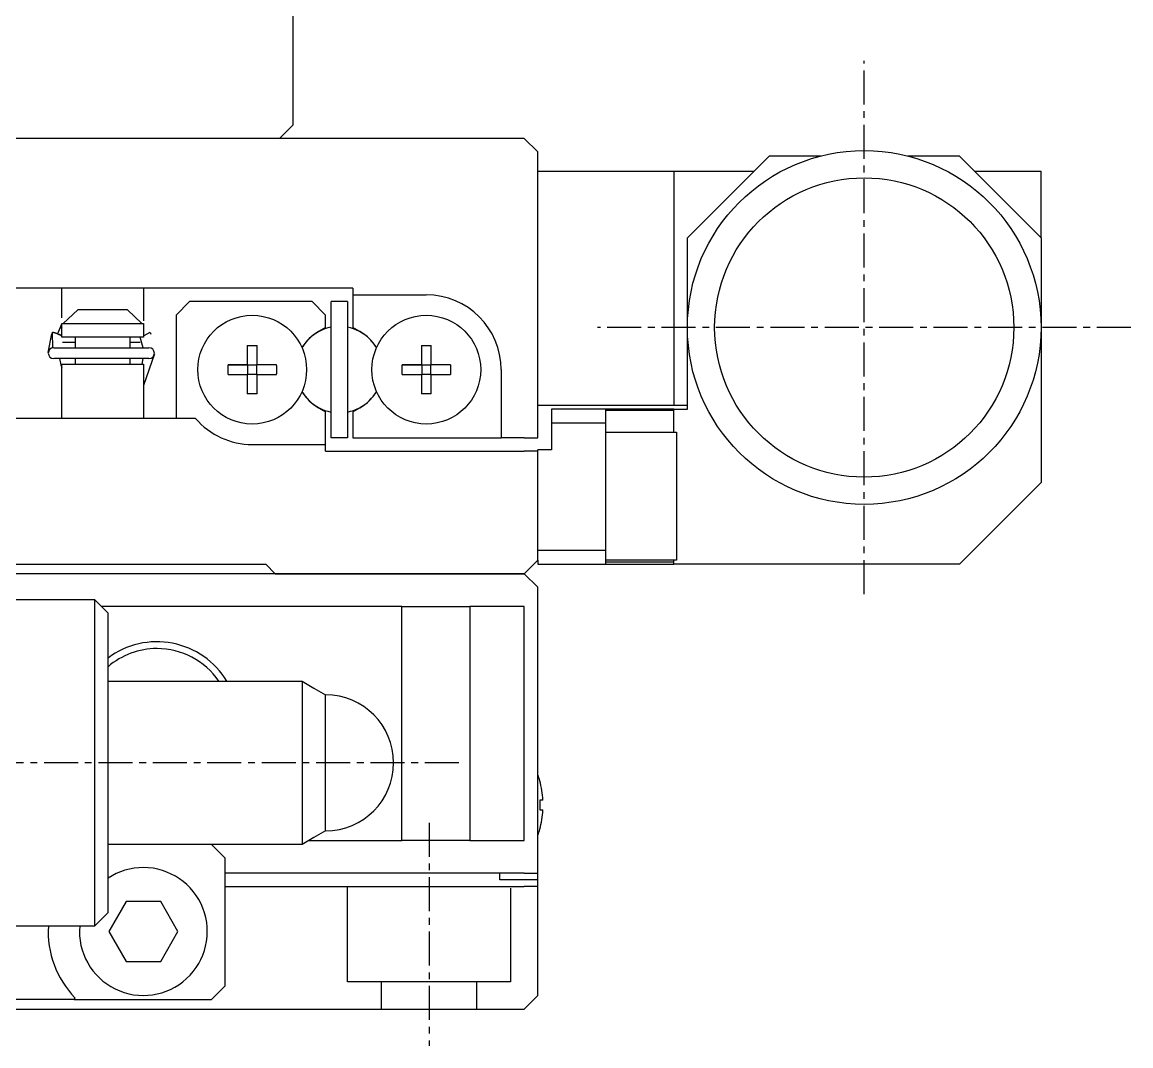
# Model space of a CAD drawing. Extents: x 253 to 454, y 43 to 262.
# Drawn here: x 296.66 to 337.41, y 90.99 to 128.61 of the extents above; entities that cross this region are included whole.
import ezdxf

# ---------------------------------------------------------------- set-up
doc = ezdxf.new("R2010")
doc.units = 0
doc.linetypes.add('CENTER', pattern=[2, 1.25, -0.25, 0.25, -0.25])
doc.layers.get('0').update_dxf_attribs({"linetype": 'CONTINUOUS'})
doc.layers.add('CENTER', color=1, linetype='CENTER')

msp = doc.modelspace()

# ---------------------------------------------------------------- linework, layer by layer
for p, q in [((306.612, 124.843), (306.612, 158.843)), ((306.112, 124.343), (306.612, 124.843))]:
    msp.add_line(p, q)
at = {"color": 7, "linetype": 'CONTINUOUS'}
for p, q in [((298.312, 124.343), (290.312, 124.343)), ((315.112, 124.343), (298.312, 124.343)), ((315.612, 123.843), (315.112, 124.343)), ((315.612, 113.343), (315.612, 123.843)), ((321.112, 120.693), (324.112, 123.693)), ((326.012, 123.693), (324.112, 123.693)), ((331.112, 123.693), (329.212, 123.693)), ((331.112, 123.693), (334.112, 120.693)), ((315.612, 123.143), (320.612, 123.143)), ((320.612, 123.143), (323.562, 123.143)), ((320.612, 123.143), (320.612, 114.543)), ((331.662, 123.143), (334.112, 123.143)), ((334.112, 120.693), (334.112, 123.143)), ((321.112, 117.393), (321.112, 120.693)), ((334.112, 120.693), (334.112, 117.393)), ((300.912, 118.843), (292.912, 118.843)), ((298.112, 117.747), (298.112, 118.843)), ((308.812, 118.843), (300.912, 118.843)), ((301.112, 118.843), (301.112, 117.634)), ((308.812, 118.843), (308.812, 118.593)), ((302.312, 117.843), (302.812, 118.343)), ((307.312, 118.343), (302.812, 118.343)), ((307.312, 118.343), (307.812, 117.843)), ((308.612, 118.343), (308.012, 118.343)), ((308.012, 113.343), (308.012, 118.343)), ((308.612, 118.343), (308.612, 113.343)), ((308.812, 118.593), (311.512, 118.593)), ((308.812, 118.593), (308.812, 117.393)), ((298.696, 118.043), (298.167, 117.543)), ((300.529, 118.043), (298.696, 118.043)), ((301.058, 117.543), (300.529, 118.043)), ((302.312, 117.843), (302.312, 114.043)), ((307.812, 117.393), (307.812, 117.843)), ((297.98, 117.199), (298.112, 117.53)), ((298.112, 117.388), (298.073, 117.34)), ((298.112, 117.747), (298.112, 117.747)), ((298.112, 117.543), (298.167, 117.543)), ((298.112, 117.043), (298.112, 117.543)), ((298.167, 117.543), (301.058, 117.543)), ((301.058, 117.543), (301.112, 117.543)), ((301.112, 117.543), (301.112, 117.043)), ((307.812, 117.393), (307.552, 117.243)), ((309.072, 117.243), (308.812, 117.393)), ((321.112, 114.393), (321.112, 117.393)), ((334.112, 117.393), (334.112, 111.693)), ((297.617, 116.477), (297.75, 117.156)), ((297.783, 116.646), (297.771, 117.213)), ((297.778, 117.217), (297.777, 117.223)), ((297.777, 117.223), (297.959, 117.175)), ((297.959, 117.175), (298.01, 117.153)), ((298.01, 117.153), (298.112, 117.096)), ((301.112, 117.043), (298.112, 117.043)), ((298.612, 116.649), (298.612, 117.043)), ((300.612, 117.043), (300.612, 116.649)), ((301.104, 116.649), (300.998, 117.043)), ((301.112, 117.089), (301.144, 117.1)), ((301.144, 117.1), (301.355, 117.215)), ((301.345, 117.205), (301.36, 117.211)), ((301.36, 117.213), (301.383, 117.149)), ((297.815, 116.649), (301.315, 116.649)), ((298.612, 116.843), (298.134, 116.843)), ((300.997, 116.843), (300.612, 116.843)), ((304.932, 116.729), (304.932, 116.023)), ((305.292, 116.023), (305.292, 116.729)), ((311.332, 116.729), (311.332, 116.023)), ((311.692, 116.023), (311.692, 116.729)), ((301.315, 116.249), (297.815, 116.249)), ((298.027, 116.249), (298.075, 116.019)), ((298.612, 116.043), (298.612, 116.249)), ((300.612, 116.249), (300.612, 116.043)), ((301.062, 116.043), (301.104, 116.249)), ((301.514, 116.422), (301.113, 115.265)), ((298.075, 116.019), (298.112, 115.908)), ((298.112, 116.043), (301.112, 116.043)), ((298.112, 114.043), (298.112, 116.043)), ((301.112, 116.043), (301.112, 114.043)), ((304.932, 116.023), (304.226, 116.023)), ((304.226, 116.023), (304.932, 116.023)), ((304.943, 116.012), (304.932, 116.023)), ((304.943, 116.012), (304.943, 115.673)), ((305.282, 116.012), (304.943, 116.012)), ((305.282, 116.012), (305.292, 116.023)), ((305.282, 115.673), (305.282, 116.012)), ((305.999, 116.023), (305.292, 116.023)), ((305.999, 116.023), (305.292, 116.023)), ((311.332, 116.023), (310.626, 116.023)), ((310.626, 116.023), (311.332, 116.023)), ((311.343, 116.012), (311.332, 116.023)), ((311.343, 116.012), (311.343, 115.673)), ((311.682, 116.012), (311.343, 116.012)), ((311.682, 116.012), (311.692, 116.023)), ((311.682, 115.673), (311.682, 116.012)), ((312.399, 116.023), (311.692, 116.023)), ((312.399, 116.023), (311.692, 116.023)), ((314.262, 115.843), (314.262, 113.343)), ((304.226, 115.663), (304.932, 115.663)), ((304.943, 115.673), (304.932, 115.663)), ((304.932, 115.663), (304.932, 114.956)), ((304.943, 115.673), (305.282, 115.673)), ((305.282, 115.673), (305.292, 115.663)), ((305.292, 115.663), (305.999, 115.663)), ((305.292, 114.956), (305.292, 115.663)), ((310.626, 115.663), (311.332, 115.663)), ((311.343, 115.673), (311.332, 115.663)), ((311.332, 115.663), (311.332, 114.956)), ((311.343, 115.673), (311.682, 115.673)), ((311.682, 115.673), (311.692, 115.663)), ((311.692, 115.663), (312.399, 115.663)), ((311.692, 114.956), (311.692, 115.663)), ((315.612, 114.543), (320.612, 114.543)), ((320.612, 114.543), (321.112, 114.543)), ((307.552, 114.442), (307.812, 114.292)), ((307.812, 113.093), (307.812, 114.292)), ((308.812, 114.292), (309.072, 114.442)), ((308.812, 114.292), (308.812, 113.343)), ((318.112, 114.393), (316.112, 114.393)), ((316.112, 114.393), (316.112, 113.893)), ((318.112, 113.893), (318.112, 114.393)), ((320.612, 114.393), (318.112, 114.393)), ((318.112, 114.352), (320.612, 114.352)), ((320.612, 114.352), (320.612, 114.393)), ((320.612, 114.393), (321.112, 114.393)), ((320.612, 113.543), (320.612, 114.352)), ((303.033, 114.043), (288.191, 114.043)), ((316.112, 113.893), (318.112, 113.893)), ((316.112, 113.893), (316.112, 112.893)), ((318.112, 109.193), (318.112, 113.893)), ((308.612, 113.343), (308.012, 113.343)), ((308.812, 113.343), (314.262, 113.343)), ((315.112, 113.343), (314.262, 113.343)), ((315.112, 113.343), (315.612, 113.343)), ((318.112, 113.543), (320.712, 113.543)), ((320.712, 113.543), (320.712, 108.843)), ((305.112, 113.093), (307.812, 113.093)), ((307.812, 112.843), (307.812, 113.093)), ((307.812, 112.843), (315.112, 112.843)), ((315.612, 112.843), (315.112, 112.843)), ((316.112, 112.893), (315.612, 112.893)), ((315.612, 112.843), (315.612, 112.893)), ((315.612, 108.843), (315.612, 112.843)), ((334.112, 111.693), (331.112, 108.693)), ((315.362, 108.593), (315.612, 108.843)), ((318.112, 109.193), (315.612, 109.193)), ((315.612, 108.843), (315.612, 108.693)), ((318.112, 108.693), (318.112, 109.193)), ((320.712, 108.843), (318.112, 108.843)), ((320.612, 108.762), (320.612, 108.843)), ((285.612, 108.693), (305.612, 108.693)), ((305.962, 108.343), (305.612, 108.693)), ((315.112, 108.343), (315.362, 108.593)), ((315.612, 108.693), (318.112, 108.693)), ((320.612, 108.762), (318.112, 108.762)), ((318.112, 108.693), (320.612, 108.693)), ((320.612, 108.693), (320.612, 108.762)), ((331.112, 108.693), (320.612, 108.693)), ((305.962, 108.343), (294.112, 108.343)), ((305.962, 108.343), (310.112, 108.343)), ((310.112, 108.343), (305.962, 108.343)), ((310.112, 108.343), (310.312, 108.343)), ((310.312, 108.343), (310.112, 108.343)), ((310.312, 108.343), (315.112, 108.343)), ((315.112, 108.343), (310.312, 108.343)), ((315.112, 108.343), (315.612, 107.843)), ((315.612, 97.343), (315.612, 107.843)), ((295.812, 107.393), (299.312, 107.393)), ((299.312, 107.393), (299.812, 106.893)), ((299.312, 107.393), (299.312, 95.393)), ((310.612, 107.143), (299.562, 107.143)), ((299.812, 95.893), (299.812, 106.893)), ((310.612, 107.143), (313.112, 107.143)), ((310.612, 98.543), (310.612, 107.143)), ((313.112, 107.143), (313.112, 98.543)), ((315.112, 107.143), (313.112, 107.143)), ((315.112, 98.543), (315.112, 107.143)), ((299.812, 104.393), (306.946, 104.393)), ((306.946, 104.393), (307.379, 104.143)), ((306.946, 104.393), (306.946, 101.365)), ((307.379, 104.143), (307.812, 103.893)), ((307.812, 101.37), (307.812, 103.893)), ((306.946, 101.365), (306.946, 98.393)), ((307.812, 98.893), (307.812, 101.37)), ((315.687, 100.731), (315.682, 100.729)), ((315.802, 100.023), (315.682, 100.023)), ((315.682, 99.663), (315.802, 99.663)), ((307.379, 98.643), (306.946, 98.393)), ((307.812, 98.893), (307.379, 98.643)), ((315.682, 98.956), (315.687, 98.954)), ((303.612, 98.393), (299.812, 98.393)), ((306.946, 98.393), (299.812, 98.393)), ((303.612, 98.393), (304.112, 97.893)), ((307.206, 98.543), (310.612, 98.543)), ((313.112, 98.543), (310.612, 98.543)), ((313.112, 98.543), (315.112, 98.543)), ((304.112, 93.193), (304.112, 97.893)), ((315.112, 97.343), (304.112, 97.343)), ((314.212, 97.093), (314.212, 97.343)), ((315.612, 97.093), (314.212, 97.093)), ((315.112, 97.343), (315.612, 97.343)), ((315.612, 97.093), (315.612, 97.343)), ((315.612, 96.843), (315.612, 97.093)), ((304.112, 96.843), (315.112, 96.843)), ((315.612, 96.843), (315.112, 96.843)), ((315.612, 96.643), (315.612, 96.843)), ((315.612, 92.843), (315.612, 96.643)), ((300.477, 96.293), (299.842, 95.193)), ((301.747, 96.293), (300.477, 96.293)), ((302.383, 95.193), (301.747, 96.293)), ((299.812, 95.893), (299.312, 95.393)), ((299.312, 95.393), (295.812, 95.393)), ((299.842, 95.193), (300.477, 94.093)), ((301.747, 94.093), (302.383, 95.193)), ((300.477, 94.093), (301.747, 94.093)), ((304.112, 93.193), (303.612, 92.693)), ((298.565, 92.693), (295.812, 92.693)), ((298.594, 92.762), (298.565, 92.693)), ((298.565, 92.693), (303.612, 92.693)), ((315.112, 92.343), (315.362, 92.593)), ((315.362, 92.593), (315.612, 92.843)), ((276.112, 92.343), (315.112, 92.343))]:
    msp.add_line(p, q, dxfattribs=at)
at = {"color": 3, "linetype": 'CONTINUOUS'}
for p, q in [((308.612, 93.343), (308.612, 96.843)), ((314.612, 96.792), (314.612, 93.343)), ((314.612, 93.343), (308.612, 93.343)), ((309.862, 92.343), (309.862, 93.343)), ((313.362, 93.343), (313.362, 92.343))]:
    msp.add_line(p, q, dxfattribs=at)
at = {"color": 7, "linetype": 'CONTINUOUS'}
for points in [[(297.77, 117.213, 0), (297.77, 117.213, 0), (297.77, 117.213, 0), (297.77, 117.213, 0), (297.77, 117.213, 0), (297.77, 117.213, 0), (297.77, 117.213, 0), (297.77, 117.213, 0), (297.77, 117.213, 0), (297.77, 117.213, 0), (297.77, 117.213, 0), (297.77, 117.213, 0), (297.77, 117.213, 0), (297.77, 117.213, 0), (297.77, 117.213, 0), (297.77, 117.213, 0), (297.77, 117.213, 0), (297.77, 117.213, 0), (297.77, 117.213, 0), (297.77, 117.213, 0), (297.772, 117.213, 0), (297.772, 117.213, 0), (297.772, 117.213, 0), (297.772, 117.213, 0), (297.772, 117.213, 0), (297.772, 117.213, 0), (297.772, 117.213, 0), (297.772, 117.213, 0), (297.772, 117.213, 0), (297.772, 117.213, 0), (297.772, 117.213, 0), (297.772, 117.213, 0), (297.772, 117.213, 0), (297.772, 117.213, 0), (297.772, 117.213, 0), (297.772, 117.213, 0), (297.772, 117.213, 0), (297.772, 117.213, 0), (297.772, 117.213, 0), (297.772, 117.213, 0), (297.772, 117.213, 0), (297.772, 117.213, 0), (297.772, 117.213, 0), (297.772, 117.213, 0), (297.772, 117.213, 0), (297.772, 117.213, 0), (297.772, 117.213, 0), (297.772, 117.213, 0), (297.772, 117.213, 0), (297.772, 117.213, 0), (297.772, 117.213, 0), (297.772, 117.213, 0), (297.772, 117.213, 0), (297.772, 117.213, 0), (297.772, 117.213, 0), (297.772, 117.213, 0), (297.772, 117.213, 0), (297.772, 117.213, 0), (297.772, 117.213, 0), (297.772, 117.213, 0), (297.772, 117.213, 0), (297.772, 117.213, 0), (297.772, 117.213, 0), (297.772, 117.213, 0), (297.772, 117.213, 0), (297.772, 117.213, 0), (297.772, 117.213, 0), (297.772, 117.213, 0), (297.772, 117.213, 0), (297.772, 117.213, 0), (297.772, 117.213, 0), (297.772, 117.213, 0), (297.772, 117.213, 0), (297.772, 117.213, 0), (297.772, 117.213, 0), (297.772, 117.213, 0), (297.772, 117.213, 0), (297.772, 117.213, 0), (297.772, 117.213, 0), (297.772, 117.213, 0), (297.772, 117.213, 0), (297.772, 117.213, 0), (297.772, 117.213, 0), (297.772, 117.213, 0), (297.772, 117.213, 0), (297.772, 117.213, 0), (297.772, 117.213, 0), (297.772, 117.213, 0), (297.772, 117.213, 0), (297.772, 117.213, 0), (297.772, 117.213, 0), (297.772, 117.213, 0), (297.772, 117.213, 0), (297.772, 117.213, 0), (297.772, 117.213, 0), (297.772, 117.213, 0), (297.772, 117.213, 0), (297.772, 117.213, 0), (297.772, 117.213, 0), (297.772, 117.213, 0), (297.772, 117.213, 0), (297.772, 117.213, 0), (297.772, 117.213, 0), (297.772, 117.213, 0), (297.772, 117.213, 0), (297.772, 117.213, 0), (297.772, 117.213, 0), (297.772, 117.213, 0), (297.772, 117.213, 0), (297.772, 117.213, 0), (297.772, 117.213, 0), (297.772, 117.213, 0), (297.772, 117.213, 0), (297.772, 117.213, 0), (297.772, 117.213, 0), (297.772, 117.213, 0), (297.772, 117.213, 0), (297.772, 117.213, 0), (297.772, 117.213, 0), (297.772, 117.213, 0), (297.772, 117.213, 0), (297.772, 117.213, 0), (297.772, 117.213, 0), (297.772, 117.213, 0), (297.772, 117.213, 0), (297.772, 117.213, 0), (297.772, 117.213, 0), (297.772, 117.213, 0), (297.772, 117.213, 0)], [(297.772, 117.213, 0), (297.772, 117.213, 0), (297.772, 117.213, 0), (297.772, 117.213, 0), (297.772, 117.213, 0), (297.772, 117.213, 0), (297.772, 117.213, 0), (297.772, 117.213, 0), (297.772, 117.213, 0), (297.772, 117.215, 0), (297.772, 117.215, 0), (297.772, 117.215, 0), (297.772, 117.215, 0), (297.772, 117.215, 0), (297.772, 117.215, 0), (297.772, 117.215, 0), (297.772, 117.215, 0), (297.772, 117.215, 0), (297.772, 117.215, 0), (297.772, 117.215, 0), (297.772, 117.215, 0), (297.772, 117.215, 0), (297.772, 117.215, 0), (297.772, 117.215, 0), (297.772, 117.215, 0), (297.772, 117.215, 0), (297.772, 117.215, 0), (297.772, 117.215, 0), (297.772, 117.215, 0), (297.772, 117.215, 0), (297.772, 117.215, 0), (297.772, 117.215, 0), (297.774, 117.215, 0), (297.774, 117.215, 0), (297.774, 117.215, 0), (297.774, 117.215, 0), (297.774, 117.215, 0), (297.774, 117.215, 0), (297.774, 117.215, 0), (297.774, 117.215, 0), (297.774, 117.215, 0), (297.774, 117.215, 0), (297.774, 117.215, 0), (297.774, 117.215, 0), (297.774, 117.215, 0), (297.774, 117.215, 0), (297.774, 117.215, 0), (297.774, 117.215, 0), (297.774, 117.215, 0), (297.774, 117.215, 0), (297.774, 117.215, 0), (297.774, 117.215, 0), (297.774, 117.215, 0), (297.774, 117.215, 0), (297.774, 117.215, 0), (297.774, 117.215, 0), (297.774, 117.215, 0), (297.774, 117.215, 0), (297.774, 117.215, 0), (297.774, 117.215, 0), (297.774, 117.215, 0), (297.774, 117.215, 0), (297.774, 117.215, 0), (297.774, 117.215, 0), (297.774, 117.215, 0), (297.774, 117.215, 0), (297.774, 117.215, 0), (297.774, 117.215, 0), (297.774, 117.215, 0), (297.774, 117.215, 0), (297.774, 117.215, 0), (297.774, 117.215, 0), (297.774, 117.215, 0), (297.774, 117.215, 0), (297.774, 117.215, 0), (297.774, 117.215, 0), (297.774, 117.215, 0), (297.774, 117.215, 0), (297.774, 117.215, 0), (297.774, 117.215, 0), (297.774, 117.215, 0), (297.774, 117.215, 0), (297.774, 117.215, 0), (297.776, 117.215, 0), (297.776, 117.215, 0), (297.776, 117.215, 0), (297.776, 117.215, 0), (297.776, 117.215, 0), (297.776, 117.215, 0), (297.776, 117.215, 0), (297.776, 117.215, 0), (297.776, 117.215, 0), (297.776, 117.215, 0), (297.776, 117.215, 0), (297.776, 117.215, 0), (297.776, 117.215, 0), (297.776, 117.215, 0), (297.776, 117.215, 0), (297.776, 117.215, 0), (297.776, 117.215, 0), (297.776, 117.215, 0), (297.776, 117.215, 0), (297.776, 117.215, 0), (297.776, 117.215, 0), (297.776, 117.215, 0), (297.776, 117.215, 0), (297.776, 117.215, 0), (297.776, 117.215, 0), (297.776, 117.215, 0), (297.776, 117.215, 0), (297.776, 117.215, 0), (297.776, 117.215, 0), (297.776, 117.215, 0), (297.776, 117.215, 0), (297.776, 117.215, 0), (297.776, 117.215, 0), (297.776, 117.215, 0), (297.776, 117.215, 0), (297.776, 117.215, 0), (297.776, 117.215, 0), (297.776, 117.215, 0), (297.776, 117.215, 0), (297.776, 117.215, 0), (297.776, 117.217, 0), (297.778, 117.217, 0), (297.778, 117.217, 0), (297.778, 117.217, 0), (297.778, 117.217, 0), (297.778, 117.217, 0)], [(297.778, 117.217, 0), (297.778, 117.217, 0), (297.778, 117.217, 0), (297.778, 117.217, 0), (297.78, 117.217, 0), (297.78, 117.217, 0), (297.78, 117.217, 0), (297.782, 117.217, 0), (297.782, 117.217, 0), (297.782, 117.217, 0), (297.784, 117.217, 0), (297.784, 117.217, 0), (297.784, 117.217, 0), (297.786, 117.217, 0), (297.786, 117.217, 0), (297.786, 117.217, 0), (297.788, 117.217, 0), (297.788, 117.217, 0), (297.79, 117.217, 0), (297.79, 117.217, 0), (297.79, 117.217, 0), (297.792, 117.217, 0), (297.792, 117.217, 0), (297.794, 117.217, 0), (297.794, 117.217, 0), (297.796, 117.215, 0), (297.796, 117.215, 0), (297.798, 117.215, 0), (297.798, 117.215, 0), (297.8, 117.215, 0), (297.8, 117.215, 0), (297.802, 117.215, 0), (297.802, 117.215, 0), (297.804, 117.215, 0), (297.804, 117.215, 0), (297.806, 117.215, 0), (297.806, 117.215, 0), (297.808, 117.215, 0), (297.808, 117.213, 0), (297.81, 117.213, 0), (297.812, 117.213, 0), (297.812, 117.213, 0), (297.814, 117.213, 0), (297.814, 117.213, 0), (297.816, 117.213, 0), (297.818, 117.213, 0), (297.818, 117.211, 0), (297.82, 117.211, 0), (297.822, 117.211, 0), (297.822, 117.211, 0), (297.824, 117.211, 0), (297.826, 117.211, 0), (297.826, 117.209, 0), (297.828, 117.209, 0), (297.83, 117.209, 0), (297.83, 117.209, 0), (297.832, 117.209, 0), (297.834, 117.209, 0), (297.834, 117.207, 0), (297.836, 117.207, 0), (297.838, 117.207, 0), (297.84, 117.207, 0), (297.84, 117.207, 0), (297.842, 117.205, 0), (297.844, 117.205, 0), (297.844, 117.205, 0), (297.846, 117.205, 0), (297.848, 117.205, 0), (297.85, 117.203, 0), (297.852, 117.203, 0), (297.852, 117.203, 0), (297.854, 117.203, 0), (297.856, 117.201, 0), (297.858, 117.201, 0), (297.858, 117.201, 0), (297.86, 117.201, 0), (297.862, 117.199, 0), (297.864, 117.199, 0), (297.866, 117.199, 0), (297.868, 117.199, 0), (297.868, 117.197, 0), (297.87, 117.197, 0), (297.872, 117.197, 0), (297.874, 117.197, 0), (297.876, 117.195, 0), (297.878, 117.195, 0), (297.878, 117.195, 0), (297.88, 117.193, 0), (297.882, 117.193, 0), (297.884, 117.193, 0), (297.886, 117.191, 0), (297.888, 117.191, 0), (297.89, 117.191, 0), (297.89, 117.191, 0), (297.892, 117.189, 0), (297.894, 117.189, 0), (297.896, 117.189, 0), (297.898, 117.187, 0), (297.9, 117.187, 0), (297.902, 117.187, 0), (297.904, 117.185, 0), (297.906, 117.185, 0), (297.908, 117.185, 0), (297.908, 117.183, 0), (297.91, 117.183, 0), (297.912, 117.183, 0), (297.914, 117.181, 0), (297.916, 117.181, 0), (297.918, 117.181, 0), (297.92, 117.179, 0), (297.922, 117.179, 0), (297.924, 117.179, 0), (297.926, 117.177, 0), (297.928, 117.177, 0), (297.93, 117.177, 0), (297.93, 117.175, 0), (297.932, 117.175, 0), (297.934, 117.173, 0), (297.936, 117.173, 0), (297.938, 117.173, 0), (297.94, 117.171, 0), (297.942, 117.171, 0), (297.944, 117.171, 0), (297.946, 117.169, 0), (297.948, 117.169, 0), (297.95, 117.167, 0), (297.952, 117.167, 0), (297.954, 117.167, 0), (297.956, 117.165, 0)], [(297.956, 117.165, 0), (297.956, 117.165, 0), (297.958, 117.165, 0), (297.96, 117.163, 0), (297.962, 117.163, 0), (297.962, 117.163, 0), (297.964, 117.161, 0), (297.966, 117.161, 0), (297.968, 117.161, 0), (297.968, 117.159, 0), (297.97, 117.159, 0), (297.972, 117.159, 0), (297.972, 117.159, 0), (297.974, 117.157, 0), (297.976, 117.157, 0), (297.978, 117.157, 0), (297.978, 117.155, 0), (297.98, 117.155, 0), (297.982, 117.155, 0), (297.984, 117.153, 0), (297.984, 117.153, 0), (297.986, 117.153, 0), (297.988, 117.151, 0), (297.988, 117.151, 0), (297.99, 117.151, 0), (297.992, 117.149, 0), (297.994, 117.149, 0), (297.994, 117.149, 0), (297.996, 117.147, 0), (297.998, 117.147, 0), (297.998, 117.147, 0), (298, 117.145, 0), (298.002, 117.145, 0), (298.004, 117.145, 0), (298.004, 117.143, 0), (298.006, 117.143, 0), (298.008, 117.143, 0), (298.008, 117.141, 0), (298.01, 117.141, 0), (298.012, 117.141, 0), (298.012, 117.139, 0), (298.014, 117.139, 0), (298.016, 117.139, 0), (298.018, 117.137, 0), (298.018, 117.137, 0), (298.02, 117.137, 0), (298.022, 117.135, 0), (298.022, 117.135, 0), (298.024, 117.135, 0), (298.026, 117.135, 0), (298.026, 117.133, 0), (298.028, 117.133, 0), (298.03, 117.133, 0), (298.03, 117.131, 0), (298.032, 117.131, 0), (298.034, 117.131, 0), (298.034, 117.129, 0), (298.036, 117.129, 0), (298.038, 117.129, 0), (298.038, 117.127, 0), (298.04, 117.127, 0), (298.042, 117.127, 0), (298.042, 117.125, 0), (298.044, 117.125, 0), (298.046, 117.125, 0), (298.046, 117.123, 0), (298.048, 117.123, 0), (298.048, 117.123, 0), (298.05, 117.121, 0), (298.052, 117.121, 0), (298.052, 117.121, 0), (298.054, 117.119, 0), (298.056, 117.119, 0), (298.056, 117.119, 0), (298.058, 117.117, 0), (298.058, 117.117, 0), (298.06, 117.117, 0), (298.062, 117.115, 0), (298.062, 117.115, 0), (298.064, 117.115, 0), (298.064, 117.113, 0), (298.066, 117.113, 0), (298.068, 117.113, 0), (298.068, 117.111, 0), (298.07, 117.111, 0), (298.07, 117.111, 0), (298.072, 117.109, 0), (298.072, 117.109, 0), (298.074, 117.109, 0), (298.076, 117.109, 0), (298.076, 117.107, 0), (298.078, 117.107, 0), (298.078, 117.107, 0), (298.08, 117.105, 0), (298.08, 117.105, 0), (298.082, 117.105, 0), (298.082, 117.103, 0), (298.084, 117.103, 0), (298.084, 117.103, 0), (298.086, 117.101, 0), (298.086, 117.101, 0), (298.088, 117.101, 0), (298.088, 117.101, 0), (298.09, 117.099, 0), (298.09, 117.099, 0), (298.092, 117.099, 0), (298.092, 117.097, 0), (298.094, 117.097, 0), (298.094, 117.097, 0), (298.096, 117.095, 0), (298.096, 117.095, 0), (298.098, 117.095, 0), (298.098, 117.095, 0), (298.1, 117.093, 0), (298.1, 117.093, 0), (298.102, 117.093, 0), (298.102, 117.091, 0), (298.104, 117.091, 0), (298.104, 117.091, 0), (298.104, 117.091, 0), (298.106, 117.089, 0), (298.106, 117.089, 0), (298.108, 117.089, 0), (298.108, 117.089, 0), (298.108, 117.087, 0), (298.11, 117.087, 0), (298.11, 117.087, 0), (298.112, 117.085, 0), (298.112, 117.085, 0)], [(304.932, 116.729, 0), (304.934, 116.729, 0), (304.938, 116.729, 0), (304.94, 116.729, 0), (304.944, 116.729, 0), (304.946, 116.729, 0), (304.948, 116.729, 0), (304.952, 116.729, 0), (304.954, 116.729, 0), (304.958, 116.729, 0), (304.96, 116.729, 0), (304.962, 116.729, 0), (304.966, 116.729, 0), (304.968, 116.729, 0), (304.972, 116.729, 0), (304.974, 116.729, 0), (304.978, 116.729, 0), (304.98, 116.729, 0), (304.982, 116.729, 0), (304.986, 116.729, 0), (304.988, 116.729, 0), (304.992, 116.729, 0), (304.994, 116.729, 0), (304.996, 116.729, 0), (305, 116.729, 0), (305.002, 116.729, 0), (305.006, 116.729, 0), (305.008, 116.729, 0), (305.01, 116.731, 0), (305.014, 116.731, 0), (305.016, 116.731, 0), (305.02, 116.731, 0), (305.022, 116.731, 0), (305.024, 116.731, 0), (305.028, 116.731, 0), (305.03, 116.731, 0), (305.034, 116.731, 0), (305.036, 116.731, 0), (305.038, 116.731, 0), (305.042, 116.731, 0), (305.044, 116.731, 0), (305.048, 116.731, 0), (305.05, 116.731, 0), (305.052, 116.731, 0), (305.056, 116.731, 0), (305.058, 116.731, 0), (305.062, 116.731, 0), (305.064, 116.731, 0), (305.068, 116.731, 0), (305.07, 116.731, 0), (305.072, 116.731, 0), (305.076, 116.731, 0), (305.078, 116.731, 0), (305.082, 116.731, 0), (305.084, 116.731, 0), (305.086, 116.731, 0), (305.09, 116.731, 0), (305.092, 116.731, 0), (305.096, 116.731, 0), (305.098, 116.731, 0), (305.1, 116.731, 0), (305.104, 116.731, 0), (305.106, 116.731, 0), (305.11, 116.731, 0), (305.112, 116.731, 0), (305.114, 116.731, 0), (305.118, 116.731, 0), (305.12, 116.731, 0), (305.124, 116.731, 0), (305.126, 116.731, 0), (305.128, 116.731, 0), (305.132, 116.731, 0), (305.134, 116.731, 0), (305.138, 116.731, 0), (305.14, 116.731, 0), (305.144, 116.731, 0), (305.146, 116.731, 0), (305.148, 116.731, 0), (305.152, 116.731, 0), (305.154, 116.731, 0), (305.158, 116.731, 0), (305.16, 116.731, 0), (305.162, 116.731, 0), (305.166, 116.731, 0), (305.168, 116.731, 0), (305.172, 116.731, 0), (305.174, 116.731, 0), (305.176, 116.731, 0), (305.18, 116.731, 0), (305.182, 116.731, 0), (305.186, 116.731, 0), (305.188, 116.731, 0), (305.19, 116.731, 0), (305.194, 116.731, 0), (305.196, 116.731, 0), (305.2, 116.731, 0), (305.202, 116.731, 0), (305.204, 116.731, 0), (305.208, 116.731, 0), (305.21, 116.731, 0), (305.214, 116.731, 0), (305.216, 116.729, 0), (305.218, 116.729, 0), (305.222, 116.729, 0), (305.224, 116.729, 0), (305.228, 116.729, 0), (305.23, 116.729, 0), (305.234, 116.729, 0), (305.236, 116.729, 0), (305.238, 116.729, 0), (305.242, 116.729, 0), (305.244, 116.729, 0), (305.248, 116.729, 0), (305.25, 116.729, 0), (305.252, 116.729, 0), (305.256, 116.729, 0), (305.258, 116.729, 0), (305.262, 116.729, 0), (305.264, 116.729, 0), (305.266, 116.729, 0), (305.27, 116.729, 0), (305.272, 116.729, 0), (305.276, 116.729, 0), (305.278, 116.729, 0), (305.28, 116.729, 0), (305.284, 116.729, 0), (305.286, 116.729, 0), (305.29, 116.729, 0), (305.292, 116.729, 0)], [(311.332, 116.729, 0), (311.334, 116.729, 0), (311.338, 116.729, 0), (311.34, 116.729, 0), (311.344, 116.729, 0), (311.346, 116.729, 0), (311.348, 116.729, 0), (311.352, 116.729, 0), (311.354, 116.729, 0), (311.358, 116.729, 0), (311.36, 116.729, 0), (311.362, 116.729, 0), (311.366, 116.729, 0), (311.368, 116.729, 0), (311.372, 116.729, 0), (311.374, 116.729, 0), (311.378, 116.729, 0), (311.38, 116.729, 0), (311.382, 116.729, 0), (311.386, 116.729, 0), (311.388, 116.729, 0), (311.392, 116.729, 0), (311.394, 116.729, 0), (311.396, 116.729, 0), (311.4, 116.729, 0), (311.402, 116.729, 0), (311.406, 116.729, 0), (311.408, 116.729, 0), (311.41, 116.731, 0), (311.414, 116.731, 0), (311.416, 116.731, 0), (311.42, 116.731, 0), (311.422, 116.731, 0), (311.424, 116.731, 0), (311.428, 116.731, 0), (311.43, 116.731, 0), (311.434, 116.731, 0), (311.436, 116.731, 0), (311.438, 116.731, 0), (311.442, 116.731, 0), (311.444, 116.731, 0), (311.448, 116.731, 0), (311.45, 116.731, 0), (311.452, 116.731, 0), (311.456, 116.731, 0), (311.458, 116.731, 0), (311.462, 116.731, 0), (311.464, 116.731, 0), (311.468, 116.731, 0), (311.47, 116.731, 0), (311.472, 116.731, 0), (311.476, 116.731, 0), (311.478, 116.731, 0), (311.482, 116.731, 0), (311.484, 116.731, 0), (311.486, 116.731, 0), (311.49, 116.731, 0), (311.492, 116.731, 0), (311.496, 116.731, 0), (311.498, 116.731, 0), (311.5, 116.731, 0), (311.504, 116.731, 0), (311.506, 116.731, 0), (311.51, 116.731, 0), (311.512, 116.731, 0), (311.514, 116.731, 0), (311.518, 116.731, 0), (311.52, 116.731, 0), (311.524, 116.731, 0), (311.526, 116.731, 0), (311.528, 116.731, 0), (311.532, 116.731, 0), (311.534, 116.731, 0), (311.538, 116.731, 0), (311.54, 116.731, 0), (311.544, 116.731, 0), (311.546, 116.731, 0), (311.548, 116.731, 0), (311.552, 116.731, 0), (311.554, 116.731, 0), (311.558, 116.731, 0), (311.56, 116.731, 0), (311.562, 116.731, 0), (311.566, 116.731, 0), (311.568, 116.731, 0), (311.572, 116.731, 0), (311.574, 116.731, 0), (311.576, 116.731, 0), (311.58, 116.731, 0), (311.582, 116.731, 0), (311.586, 116.731, 0), (311.588, 116.731, 0), (311.59, 116.731, 0), (311.594, 116.731, 0), (311.596, 116.731, 0), (311.6, 116.731, 0), (311.602, 116.731, 0), (311.604, 116.731, 0), (311.608, 116.731, 0), (311.61, 116.731, 0), (311.614, 116.731, 0), (311.616, 116.729, 0), (311.618, 116.729, 0), (311.622, 116.729, 0), (311.624, 116.729, 0), (311.628, 116.729, 0), (311.63, 116.729, 0), (311.634, 116.729, 0), (311.636, 116.729, 0), (311.638, 116.729, 0), (311.642, 116.729, 0), (311.644, 116.729, 0), (311.648, 116.729, 0), (311.65, 116.729, 0), (311.652, 116.729, 0), (311.656, 116.729, 0), (311.658, 116.729, 0), (311.662, 116.729, 0), (311.664, 116.729, 0), (311.666, 116.729, 0), (311.67, 116.729, 0), (311.672, 116.729, 0), (311.676, 116.729, 0), (311.678, 116.729, 0), (311.68, 116.729, 0), (311.684, 116.729, 0), (311.686, 116.729, 0), (311.69, 116.729, 0), (311.692, 116.729, 0)], [(304.226, 115.663, 0), (304.226, 115.665, 0), (304.226, 115.667, 0), (304.226, 115.671, 0), (304.226, 115.673, 0), (304.226, 115.677, 0), (304.226, 115.679, 0), (304.226, 115.681, 0), (304.226, 115.685, 0), (304.226, 115.687, 0), (304.226, 115.691, 0), (304.226, 115.693, 0), (304.224, 115.695, 0), (304.224, 115.699, 0), (304.224, 115.701, 0), (304.224, 115.705, 0), (304.224, 115.707, 0), (304.224, 115.709, 0), (304.224, 115.713, 0), (304.224, 115.715, 0), (304.224, 115.719, 0), (304.224, 115.721, 0), (304.224, 115.723, 0), (304.224, 115.727, 0), (304.224, 115.729, 0), (304.224, 115.733, 0), (304.224, 115.735, 0), (304.224, 115.739, 0), (304.224, 115.741, 0), (304.224, 115.743, 0), (304.224, 115.747, 0), (304.224, 115.749, 0), (304.224, 115.753, 0), (304.224, 115.755, 0), (304.224, 115.757, 0), (304.224, 115.761, 0), (304.224, 115.763, 0), (304.224, 115.767, 0), (304.224, 115.769, 0), (304.224, 115.771, 0), (304.224, 115.775, 0), (304.224, 115.777, 0), (304.224, 115.781, 0), (304.224, 115.783, 0), (304.224, 115.785, 0), (304.224, 115.789, 0), (304.224, 115.791, 0), (304.224, 115.795, 0), (304.224, 115.797, 0), (304.224, 115.799, 0), (304.224, 115.803, 0), (304.224, 115.805, 0), (304.224, 115.809, 0), (304.224, 115.811, 0), (304.224, 115.813, 0), (304.224, 115.817, 0), (304.224, 115.819, 0), (304.224, 115.823, 0), (304.224, 115.825, 0), (304.224, 115.829, 0), (304.224, 115.831, 0), (304.224, 115.833, 0), (304.224, 115.837, 0), (304.224, 115.839, 0), (304.224, 115.843, 0), (304.224, 115.845, 0), (304.224, 115.847, 0), (304.224, 115.851, 0), (304.224, 115.853, 0), (304.224, 115.857, 0), (304.224, 115.859, 0), (304.224, 115.861, 0), (304.224, 115.865, 0), (304.224, 115.867, 0), (304.224, 115.871, 0), (304.224, 115.873, 0), (304.224, 115.875, 0), (304.224, 115.879, 0), (304.224, 115.881, 0), (304.224, 115.885, 0), (304.224, 115.887, 0), (304.224, 115.889, 0), (304.224, 115.893, 0), (304.224, 115.895, 0), (304.224, 115.899, 0), (304.224, 115.901, 0), (304.224, 115.905, 0), (304.224, 115.907, 0), (304.224, 115.909, 0), (304.224, 115.913, 0), (304.224, 115.915, 0), (304.224, 115.919, 0), (304.224, 115.921, 0), (304.224, 115.923, 0), (304.224, 115.927, 0), (304.224, 115.929, 0), (304.224, 115.933, 0), (304.224, 115.935, 0), (304.224, 115.937, 0), (304.224, 115.941, 0), (304.224, 115.943, 0), (304.224, 115.947, 0), (304.224, 115.949, 0), (304.224, 115.951, 0), (304.224, 115.955, 0), (304.224, 115.957, 0), (304.224, 115.961, 0), (304.224, 115.963, 0), (304.224, 115.965, 0), (304.224, 115.969, 0), (304.224, 115.971, 0), (304.224, 115.975, 0), (304.224, 115.977, 0), (304.224, 115.979, 0), (304.224, 115.983, 0), (304.224, 115.985, 0), (304.224, 115.989, 0), (304.226, 115.991, 0), (304.226, 115.995, 0), (304.226, 115.997, 0), (304.226, 115.999, 0), (304.226, 116.003, 0), (304.226, 116.005, 0), (304.226, 116.009, 0), (304.226, 116.011, 0), (304.226, 116.013, 0), (304.226, 116.017, 0), (304.226, 116.019, 0), (304.226, 116.023, 0)], [(305.998, 116.023, 0), (305.998, 116.019, 0), (305.998, 116.017, 0), (305.998, 116.013, 0), (305.998, 116.011, 0), (305.998, 116.009, 0), (305.998, 116.005, 0), (305.998, 116.003, 0), (305.998, 115.999, 0), (306, 115.997, 0), (306, 115.995, 0), (306, 115.991, 0), (306, 115.989, 0), (306, 115.985, 0), (306, 115.983, 0), (306, 115.979, 0), (306, 115.977, 0), (306, 115.975, 0), (306, 115.971, 0), (306, 115.969, 0), (306, 115.965, 0), (306, 115.963, 0), (306, 115.961, 0), (306, 115.957, 0), (306, 115.955, 0), (306, 115.951, 0), (306, 115.949, 0), (306, 115.947, 0), (306, 115.943, 0), (306, 115.941, 0), (306, 115.937, 0), (306, 115.935, 0), (306, 115.933, 0), (306, 115.929, 0), (306, 115.927, 0), (306, 115.923, 0), (306, 115.921, 0), (306, 115.919, 0), (306, 115.915, 0), (306, 115.913, 0), (306, 115.909, 0), (306, 115.907, 0), (306, 115.905, 0), (306, 115.901, 0), (306, 115.899, 0), (306, 115.895, 0), (306, 115.893, 0), (306, 115.889, 0), (306, 115.887, 0), (306, 115.885, 0), (306, 115.881, 0), (306, 115.879, 0), (306, 115.875, 0), (306, 115.873, 0), (306, 115.871, 0), (306, 115.867, 0), (306, 115.865, 0), (306, 115.861, 0), (306, 115.859, 0), (306, 115.857, 0), (306, 115.853, 0), (306, 115.851, 0), (306, 115.847, 0), (306, 115.845, 0), (306, 115.843, 0), (306, 115.839, 0), (306, 115.837, 0), (306, 115.833, 0), (306, 115.831, 0), (306, 115.829, 0), (306, 115.825, 0), (306, 115.823, 0), (306, 115.819, 0), (306, 115.817, 0), (306, 115.813, 0), (306, 115.811, 0), (306, 115.809, 0), (306, 115.805, 0), (306, 115.803, 0), (306, 115.799, 0), (306, 115.797, 0), (306, 115.795, 0), (306, 115.791, 0), (306, 115.789, 0), (306, 115.785, 0), (306, 115.783, 0), (306, 115.781, 0), (306, 115.777, 0), (306, 115.775, 0), (306, 115.771, 0), (306, 115.769, 0), (306, 115.767, 0), (306, 115.763, 0), (306, 115.761, 0), (306, 115.757, 0), (306, 115.755, 0), (306, 115.753, 0), (306, 115.749, 0), (306, 115.747, 0), (306, 115.743, 0), (306, 115.741, 0), (306, 115.739, 0), (306, 115.735, 0), (306, 115.733, 0), (306, 115.729, 0), (306, 115.727, 0), (306, 115.723, 0), (306, 115.721, 0), (306, 115.719, 0), (306, 115.715, 0), (306, 115.713, 0), (306, 115.709, 0), (306, 115.707, 0), (306, 115.705, 0), (306, 115.701, 0), (306, 115.699, 0), (306, 115.695, 0), (306, 115.693, 0), (306, 115.691, 0), (306, 115.687, 0), (305.998, 115.685, 0), (305.998, 115.681, 0), (305.998, 115.679, 0), (305.998, 115.677, 0), (305.998, 115.673, 0), (305.998, 115.671, 0), (305.998, 115.667, 0), (305.998, 115.665, 0), (305.998, 115.663, 0)], [(310.626, 115.663, 0), (310.626, 115.665, 0), (310.626, 115.667, 0), (310.626, 115.671, 0), (310.626, 115.673, 0), (310.626, 115.677, 0), (310.626, 115.679, 0), (310.626, 115.681, 0), (310.626, 115.685, 0), (310.626, 115.687, 0), (310.626, 115.691, 0), (310.626, 115.693, 0), (310.624, 115.695, 0), (310.624, 115.699, 0), (310.624, 115.701, 0), (310.624, 115.705, 0), (310.624, 115.707, 0), (310.624, 115.709, 0), (310.624, 115.713, 0), (310.624, 115.715, 0), (310.624, 115.719, 0), (310.624, 115.721, 0), (310.624, 115.723, 0), (310.624, 115.727, 0), (310.624, 115.729, 0), (310.624, 115.733, 0), (310.624, 115.735, 0), (310.624, 115.739, 0), (310.624, 115.741, 0), (310.624, 115.743, 0), (310.624, 115.747, 0), (310.624, 115.749, 0), (310.624, 115.753, 0), (310.624, 115.755, 0), (310.624, 115.757, 0), (310.624, 115.761, 0), (310.624, 115.763, 0), (310.624, 115.767, 0), (310.624, 115.769, 0), (310.624, 115.771, 0), (310.624, 115.775, 0), (310.624, 115.777, 0), (310.624, 115.781, 0), (310.624, 115.783, 0), (310.624, 115.785, 0), (310.624, 115.789, 0), (310.624, 115.791, 0), (310.624, 115.795, 0), (310.624, 115.797, 0), (310.624, 115.799, 0), (310.624, 115.803, 0), (310.624, 115.805, 0), (310.624, 115.809, 0), (310.624, 115.811, 0), (310.624, 115.813, 0), (310.624, 115.817, 0), (310.624, 115.819, 0), (310.624, 115.823, 0), (310.624, 115.825, 0), (310.624, 115.829, 0), (310.624, 115.831, 0), (310.624, 115.833, 0), (310.624, 115.837, 0), (310.624, 115.839, 0), (310.624, 115.843, 0), (310.624, 115.845, 0), (310.624, 115.847, 0), (310.624, 115.851, 0), (310.624, 115.853, 0), (310.624, 115.857, 0), (310.624, 115.859, 0), (310.624, 115.861, 0), (310.624, 115.865, 0), (310.624, 115.867, 0), (310.624, 115.871, 0), (310.624, 115.873, 0), (310.624, 115.875, 0), (310.624, 115.879, 0), (310.624, 115.881, 0), (310.624, 115.885, 0), (310.624, 115.887, 0), (310.624, 115.889, 0), (310.624, 115.893, 0), (310.624, 115.895, 0), (310.624, 115.899, 0), (310.624, 115.901, 0), (310.624, 115.905, 0), (310.624, 115.907, 0), (310.624, 115.909, 0), (310.624, 115.913, 0), (310.624, 115.915, 0), (310.624, 115.919, 0), (310.624, 115.921, 0), (310.624, 115.923, 0), (310.624, 115.927, 0), (310.624, 115.929, 0), (310.624, 115.933, 0), (310.624, 115.935, 0), (310.624, 115.937, 0), (310.624, 115.941, 0), (310.624, 115.943, 0), (310.624, 115.947, 0), (310.624, 115.949, 0), (310.624, 115.951, 0), (310.624, 115.955, 0), (310.624, 115.957, 0), (310.624, 115.961, 0), (310.624, 115.963, 0), (310.624, 115.965, 0), (310.624, 115.969, 0), (310.624, 115.971, 0), (310.624, 115.975, 0), (310.624, 115.977, 0), (310.624, 115.979, 0), (310.624, 115.983, 0), (310.624, 115.985, 0), (310.624, 115.989, 0), (310.626, 115.991, 0), (310.626, 115.995, 0), (310.626, 115.997, 0), (310.626, 115.999, 0), (310.626, 116.003, 0), (310.626, 116.005, 0), (310.626, 116.009, 0), (310.626, 116.011, 0), (310.626, 116.013, 0), (310.626, 116.017, 0), (310.626, 116.019, 0), (310.626, 116.023, 0)], [(312.398, 116.023, 0), (312.398, 116.019, 0), (312.398, 116.017, 0), (312.398, 116.013, 0), (312.398, 116.011, 0), (312.398, 116.009, 0), (312.398, 116.005, 0), (312.398, 116.003, 0), (312.398, 115.999, 0), (312.4, 115.997, 0), (312.4, 115.995, 0), (312.4, 115.991, 0), (312.4, 115.989, 0), (312.4, 115.985, 0), (312.4, 115.983, 0), (312.4, 115.979, 0), (312.4, 115.977, 0), (312.4, 115.975, 0), (312.4, 115.971, 0), (312.4, 115.969, 0), (312.4, 115.965, 0), (312.4, 115.963, 0), (312.4, 115.961, 0), (312.4, 115.957, 0), (312.4, 115.955, 0), (312.4, 115.951, 0), (312.4, 115.949, 0), (312.4, 115.947, 0), (312.4, 115.943, 0), (312.4, 115.941, 0), (312.4, 115.937, 0), (312.4, 115.935, 0), (312.4, 115.933, 0), (312.4, 115.929, 0), (312.4, 115.927, 0), (312.4, 115.923, 0), (312.4, 115.921, 0), (312.4, 115.919, 0), (312.4, 115.915, 0), (312.4, 115.913, 0), (312.4, 115.909, 0), (312.4, 115.907, 0), (312.4, 115.905, 0), (312.4, 115.901, 0), (312.4, 115.899, 0), (312.4, 115.895, 0), (312.4, 115.893, 0), (312.4, 115.889, 0), (312.4, 115.887, 0), (312.4, 115.885, 0), (312.4, 115.881, 0), (312.4, 115.879, 0), (312.4, 115.875, 0), (312.4, 115.873, 0), (312.4, 115.871, 0), (312.4, 115.867, 0), (312.4, 115.865, 0), (312.4, 115.861, 0), (312.4, 115.859, 0), (312.4, 115.857, 0), (312.4, 115.853, 0), (312.4, 115.851, 0), (312.4, 115.847, 0), (312.4, 115.845, 0), (312.4, 115.843, 0), (312.4, 115.839, 0), (312.4, 115.837, 0), (312.4, 115.833, 0), (312.4, 115.831, 0), (312.4, 115.829, 0), (312.4, 115.825, 0), (312.4, 115.823, 0), (312.4, 115.819, 0), (312.4, 115.817, 0), (312.4, 115.813, 0), (312.4, 115.811, 0), (312.4, 115.809, 0), (312.4, 115.805, 0), (312.4, 115.803, 0), (312.4, 115.799, 0), (312.4, 115.797, 0), (312.4, 115.795, 0), (312.4, 115.791, 0), (312.4, 115.789, 0), (312.4, 115.785, 0), (312.4, 115.783, 0), (312.4, 115.781, 0), (312.4, 115.777, 0), (312.4, 115.775, 0), (312.4, 115.771, 0), (312.4, 115.769, 0), (312.4, 115.767, 0), (312.4, 115.763, 0), (312.4, 115.761, 0), (312.4, 115.757, 0), (312.4, 115.755, 0), (312.4, 115.753, 0), (312.4, 115.749, 0), (312.4, 115.747, 0), (312.4, 115.743, 0), (312.4, 115.741, 0), (312.4, 115.739, 0), (312.4, 115.735, 0), (312.4, 115.733, 0), (312.4, 115.729, 0), (312.4, 115.727, 0), (312.4, 115.723, 0), (312.4, 115.721, 0), (312.4, 115.719, 0), (312.4, 115.715, 0), (312.4, 115.713, 0), (312.4, 115.709, 0), (312.4, 115.707, 0), (312.4, 115.705, 0), (312.4, 115.701, 0), (312.4, 115.699, 0), (312.4, 115.695, 0), (312.4, 115.693, 0), (312.4, 115.691, 0), (312.4, 115.687, 0), (312.398, 115.685, 0), (312.398, 115.681, 0), (312.398, 115.679, 0), (312.398, 115.677, 0), (312.398, 115.673, 0), (312.398, 115.671, 0), (312.398, 115.667, 0), (312.398, 115.665, 0), (312.398, 115.663, 0)], [(305.292, 114.955, 0), (305.29, 114.955, 0), (305.286, 114.955, 0), (305.284, 114.955, 0), (305.28, 114.955, 0), (305.278, 114.955, 0), (305.276, 114.955, 0), (305.272, 114.955, 0), (305.27, 114.955, 0), (305.266, 114.955, 0), (305.264, 114.955, 0), (305.262, 114.955, 0), (305.258, 114.955, 0), (305.256, 114.955, 0), (305.252, 114.955, 0), (305.25, 114.955, 0), (305.248, 114.955, 0), (305.244, 114.955, 0), (305.242, 114.955, 0), (305.238, 114.955, 0), (305.236, 114.955, 0), (305.234, 114.955, 0), (305.23, 114.955, 0), (305.228, 114.955, 0), (305.224, 114.955, 0), (305.222, 114.955, 0), (305.218, 114.955, 0), (305.216, 114.955, 0), (305.214, 114.955, 0), (305.21, 114.955, 0), (305.208, 114.955, 0), (305.204, 114.955, 0), (305.202, 114.955, 0), (305.2, 114.955, 0), (305.196, 114.955, 0), (305.194, 114.953, 0), (305.19, 114.953, 0), (305.188, 114.953, 0), (305.186, 114.953, 0), (305.182, 114.953, 0), (305.18, 114.953, 0), (305.176, 114.953, 0), (305.174, 114.953, 0), (305.172, 114.953, 0), (305.168, 114.953, 0), (305.166, 114.953, 0), (305.162, 114.953, 0), (305.16, 114.953, 0), (305.158, 114.953, 0), (305.154, 114.953, 0), (305.152, 114.953, 0), (305.148, 114.953, 0), (305.146, 114.953, 0), (305.144, 114.953, 0), (305.14, 114.953, 0), (305.138, 114.953, 0), (305.134, 114.953, 0), (305.132, 114.953, 0), (305.128, 114.953, 0), (305.126, 114.953, 0), (305.124, 114.953, 0), (305.12, 114.953, 0), (305.118, 114.953, 0), (305.114, 114.953, 0), (305.112, 114.953, 0), (305.11, 114.953, 0), (305.106, 114.953, 0), (305.104, 114.953, 0), (305.1, 114.953, 0), (305.098, 114.953, 0), (305.096, 114.953, 0), (305.092, 114.953, 0), (305.09, 114.953, 0), (305.086, 114.953, 0), (305.084, 114.953, 0), (305.082, 114.953, 0), (305.078, 114.953, 0), (305.076, 114.953, 0), (305.072, 114.953, 0), (305.07, 114.953, 0), (305.068, 114.953, 0), (305.064, 114.953, 0), (305.062, 114.953, 0), (305.058, 114.953, 0), (305.056, 114.953, 0), (305.052, 114.953, 0), (305.05, 114.953, 0), (305.048, 114.953, 0), (305.044, 114.953, 0), (305.042, 114.953, 0), (305.038, 114.953, 0), (305.036, 114.953, 0), (305.034, 114.953, 0), (305.03, 114.953, 0), (305.028, 114.955, 0), (305.024, 114.955, 0), (305.022, 114.955, 0), (305.02, 114.955, 0), (305.016, 114.955, 0), (305.014, 114.955, 0), (305.01, 114.955, 0), (305.008, 114.955, 0), (305.006, 114.955, 0), (305.002, 114.955, 0), (305, 114.955, 0), (304.996, 114.955, 0), (304.994, 114.955, 0), (304.992, 114.955, 0), (304.988, 114.955, 0), (304.986, 114.955, 0), (304.982, 114.955, 0), (304.98, 114.955, 0), (304.978, 114.955, 0), (304.974, 114.955, 0), (304.972, 114.955, 0), (304.968, 114.955, 0), (304.966, 114.955, 0), (304.962, 114.955, 0), (304.96, 114.955, 0), (304.958, 114.955, 0), (304.954, 114.955, 0), (304.952, 114.955, 0), (304.948, 114.955, 0), (304.946, 114.955, 0), (304.944, 114.955, 0), (304.94, 114.955, 0), (304.938, 114.955, 0), (304.934, 114.955, 0), (304.932, 114.955, 0)], [(311.692, 114.955, 0), (311.69, 114.955, 0), (311.686, 114.955, 0), (311.684, 114.955, 0), (311.68, 114.955, 0), (311.678, 114.955, 0), (311.676, 114.955, 0), (311.672, 114.955, 0), (311.67, 114.955, 0), (311.666, 114.955, 0), (311.664, 114.955, 0), (311.662, 114.955, 0), (311.658, 114.955, 0), (311.656, 114.955, 0), (311.652, 114.955, 0), (311.65, 114.955, 0), (311.648, 114.955, 0), (311.644, 114.955, 0), (311.642, 114.955, 0), (311.638, 114.955, 0), (311.636, 114.955, 0), (311.634, 114.955, 0), (311.63, 114.955, 0), (311.628, 114.955, 0), (311.624, 114.955, 0), (311.622, 114.955, 0), (311.618, 114.955, 0), (311.616, 114.955, 0), (311.614, 114.955, 0), (311.61, 114.955, 0), (311.608, 114.955, 0), (311.604, 114.955, 0), (311.602, 114.955, 0), (311.6, 114.955, 0), (311.596, 114.955, 0), (311.594, 114.953, 0), (311.59, 114.953, 0), (311.588, 114.953, 0), (311.586, 114.953, 0), (311.582, 114.953, 0), (311.58, 114.953, 0), (311.576, 114.953, 0), (311.574, 114.953, 0), (311.572, 114.953, 0), (311.568, 114.953, 0), (311.566, 114.953, 0), (311.562, 114.953, 0), (311.56, 114.953, 0), (311.558, 114.953, 0), (311.554, 114.953, 0), (311.552, 114.953, 0), (311.548, 114.953, 0), (311.546, 114.953, 0), (311.544, 114.953, 0), (311.54, 114.953, 0), (311.538, 114.953, 0), (311.534, 114.953, 0), (311.532, 114.953, 0), (311.528, 114.953, 0), (311.526, 114.953, 0), (311.524, 114.953, 0), (311.52, 114.953, 0), (311.518, 114.953, 0), (311.514, 114.953, 0), (311.512, 114.953, 0), (311.51, 114.953, 0), (311.506, 114.953, 0), (311.504, 114.953, 0), (311.5, 114.953, 0), (311.498, 114.953, 0), (311.496, 114.953, 0), (311.492, 114.953, 0), (311.49, 114.953, 0), (311.486, 114.953, 0), (311.484, 114.953, 0), (311.482, 114.953, 0), (311.478, 114.953, 0), (311.476, 114.953, 0), (311.472, 114.953, 0), (311.47, 114.953, 0), (311.468, 114.953, 0), (311.464, 114.953, 0), (311.462, 114.953, 0), (311.458, 114.953, 0), (311.456, 114.953, 0), (311.452, 114.953, 0), (311.45, 114.953, 0), (311.448, 114.953, 0), (311.444, 114.953, 0), (311.442, 114.953, 0), (311.438, 114.953, 0), (311.436, 114.953, 0), (311.434, 114.953, 0), (311.43, 114.953, 0), (311.428, 114.955, 0), (311.424, 114.955, 0), (311.422, 114.955, 0), (311.42, 114.955, 0), (311.416, 114.955, 0), (311.414, 114.955, 0), (311.41, 114.955, 0), (311.408, 114.955, 0), (311.406, 114.955, 0), (311.402, 114.955, 0), (311.4, 114.955, 0), (311.396, 114.955, 0), (311.394, 114.955, 0), (311.392, 114.955, 0), (311.388, 114.955, 0), (311.386, 114.955, 0), (311.382, 114.955, 0), (311.38, 114.955, 0), (311.378, 114.955, 0), (311.374, 114.955, 0), (311.372, 114.955, 0), (311.368, 114.955, 0), (311.366, 114.955, 0), (311.362, 114.955, 0), (311.36, 114.955, 0), (311.358, 114.955, 0), (311.354, 114.955, 0), (311.352, 114.955, 0), (311.348, 114.955, 0), (311.346, 114.955, 0), (311.344, 114.955, 0), (311.34, 114.955, 0), (311.338, 114.955, 0), (311.334, 114.955, 0), (311.332, 114.955, 0)], [(315.682, 100.023, 0), (315.682, 100.019, 0), (315.682, 100.017, 0), (315.682, 100.013, 0), (315.682, 100.011, 0), (315.682, 100.009, 0), (315.682, 100.005, 0), (315.682, 100.003, 0), (315.682, 99.999, 0), (315.682, 99.997, 0), (315.682, 99.995, 0), (315.684, 99.991, 0), (315.684, 99.989, 0), (315.684, 99.985, 0), (315.684, 99.983, 0), (315.684, 99.979, 0), (315.684, 99.977, 0), (315.684, 99.975, 0), (315.684, 99.971, 0), (315.684, 99.969, 0), (315.684, 99.965, 0), (315.684, 99.963, 0), (315.684, 99.961, 0), (315.684, 99.957, 0), (315.684, 99.955, 0), (315.684, 99.951, 0), (315.684, 99.949, 0), (315.684, 99.947, 0), (315.684, 99.943, 0), (315.684, 99.941, 0), (315.684, 99.937, 0), (315.684, 99.935, 0), (315.686, 99.933, 0), (315.686, 99.929, 0), (315.686, 99.927, 0), (315.686, 99.923, 0), (315.686, 99.921, 0), (315.686, 99.919, 0), (315.686, 99.915, 0), (315.686, 99.913, 0), (315.686, 99.909, 0), (315.686, 99.907, 0), (315.686, 99.905, 0), (315.686, 99.901, 0), (315.686, 99.899, 0), (315.686, 99.895, 0), (315.686, 99.893, 0), (315.686, 99.889, 0), (315.686, 99.887, 0), (315.686, 99.885, 0), (315.686, 99.881, 0), (315.686, 99.879, 0), (315.686, 99.875, 0), (315.686, 99.873, 0), (315.686, 99.871, 0), (315.686, 99.867, 0), (315.686, 99.865, 0), (315.686, 99.861, 0), (315.686, 99.859, 0), (315.686, 99.857, 0), (315.686, 99.853, 0), (315.686, 99.851, 0), (315.686, 99.847, 0), (315.686, 99.845, 0), (315.686, 99.843, 0), (315.686, 99.839, 0), (315.686, 99.837, 0), (315.686, 99.833, 0), (315.686, 99.831, 0), (315.686, 99.829, 0), (315.686, 99.825, 0), (315.686, 99.823, 0), (315.686, 99.819, 0), (315.686, 99.817, 0), (315.686, 99.813, 0), (315.686, 99.811, 0), (315.686, 99.809, 0), (315.686, 99.805, 0), (315.686, 99.803, 0), (315.686, 99.799, 0), (315.686, 99.797, 0), (315.686, 99.795, 0), (315.686, 99.791, 0), (315.686, 99.789, 0), (315.686, 99.785, 0), (315.686, 99.783, 0), (315.686, 99.781, 0), (315.686, 99.777, 0), (315.686, 99.775, 0), (315.686, 99.771, 0), (315.686, 99.769, 0), (315.686, 99.767, 0), (315.686, 99.763, 0), (315.686, 99.761, 0), (315.686, 99.757, 0), (315.686, 99.755, 0), (315.686, 99.753, 0), (315.684, 99.749, 0), (315.684, 99.747, 0), (315.684, 99.743, 0), (315.684, 99.741, 0), (315.684, 99.739, 0), (315.684, 99.735, 0), (315.684, 99.733, 0), (315.684, 99.729, 0), (315.684, 99.727, 0), (315.684, 99.723, 0), (315.684, 99.721, 0), (315.684, 99.719, 0), (315.684, 99.715, 0), (315.684, 99.713, 0), (315.684, 99.709, 0), (315.684, 99.707, 0), (315.684, 99.705, 0), (315.684, 99.701, 0), (315.684, 99.699, 0), (315.684, 99.695, 0), (315.684, 99.693, 0), (315.682, 99.691, 0), (315.682, 99.687, 0), (315.682, 99.685, 0), (315.682, 99.681, 0), (315.682, 99.679, 0), (315.682, 99.677, 0), (315.682, 99.673, 0), (315.682, 99.671, 0), (315.682, 99.667, 0), (315.682, 99.665, 0), (315.682, 99.663, 0)]]:
    msp.add_polyline3d(points, dxfattribs=at)
for centre, radius in [((327.612, 117.393), 6.5), ((327.612, 117.393), 5.5), ((305.112, 115.843), 2), ((311.512, 115.843), 2)]:
    msp.add_circle(centre, radius, dxfattribs=at)
for centre, radius, start, end in [((311.512, 115.843), 2.75, 0, 90), ((308.312, 115.843), 1.587, 100.893, 135.0002), ((308.312, 115.843), 1.587, 45.0002, 79.1069), ((308.427, 115.728), 1.75, 120, 148.1185), ((308.197, 115.728), 1.75, 31.8815, 60), ((297.815, 116.449), 0.2, 90, 270), ((301.315, 116.449), 0.2, 270, 90), ((308.312, 115.843), 1.587, 135.0002, 149.5667), ((308.312, 115.843), 1.587, 30.4332, 45.0002), ((308.427, 115.958), 1.75, 211.8815, 240), ((308.312, 115.843), 1.587, 210.4333, 224.9998), ((308.197, 115.958), 1.75, 300, 328.1185), ((308.312, 115.843), 1.587, 314.9998, 329.5668), ((308.312, 115.843), 1.587, 224.9998, 259.107), ((308.312, 115.843), 1.587, 280.8931, 314.9998), ((305.112, 115.843), 2.75, 220.8852, 270), ((301.612, 102.843), 3, 31.1089, 126.8699), ((301.612, 102.843), 2.75, 90, 130.8852), ((301.612, 102.843), 2.75, 34.3077, 90), ((307.812, 101.393), 2.5, 270, 90), ((312.612, 99.843), 3.2, 16.1225, 20.3641), ((312.612, 99.843), 3.195, 3.2297, 16.1067), ((312.612, 99.843), 3.195, 343.8933, 356.7703), ((312.612, 99.843), 3.2, 339.6359, 343.8775), ((301.112, 95.193), 2.35, 175.1179, 90), ((301.112, 95.193), 2.35, 90, 123.5862), ((301.112, 95.193), 3.5, 176.7242, 223.989)]:
    msp.add_arc(centre, radius, start, end, dxfattribs=at)
at = {"layer": 'CENTER', "color": 1, "linetype": 'CENTER'}
for p, q in [((327.612, 107.593), (327.612, 127.193)), ((337.412, 117.393), (317.812, 117.393)), ((312.71, 101.393), (263.549, 101.393)), ((311.612, 99.193), (311.612, 90.993))]:
    msp.add_line(p, q, dxfattribs=at)

doc.saveas('drawing.dxf')
